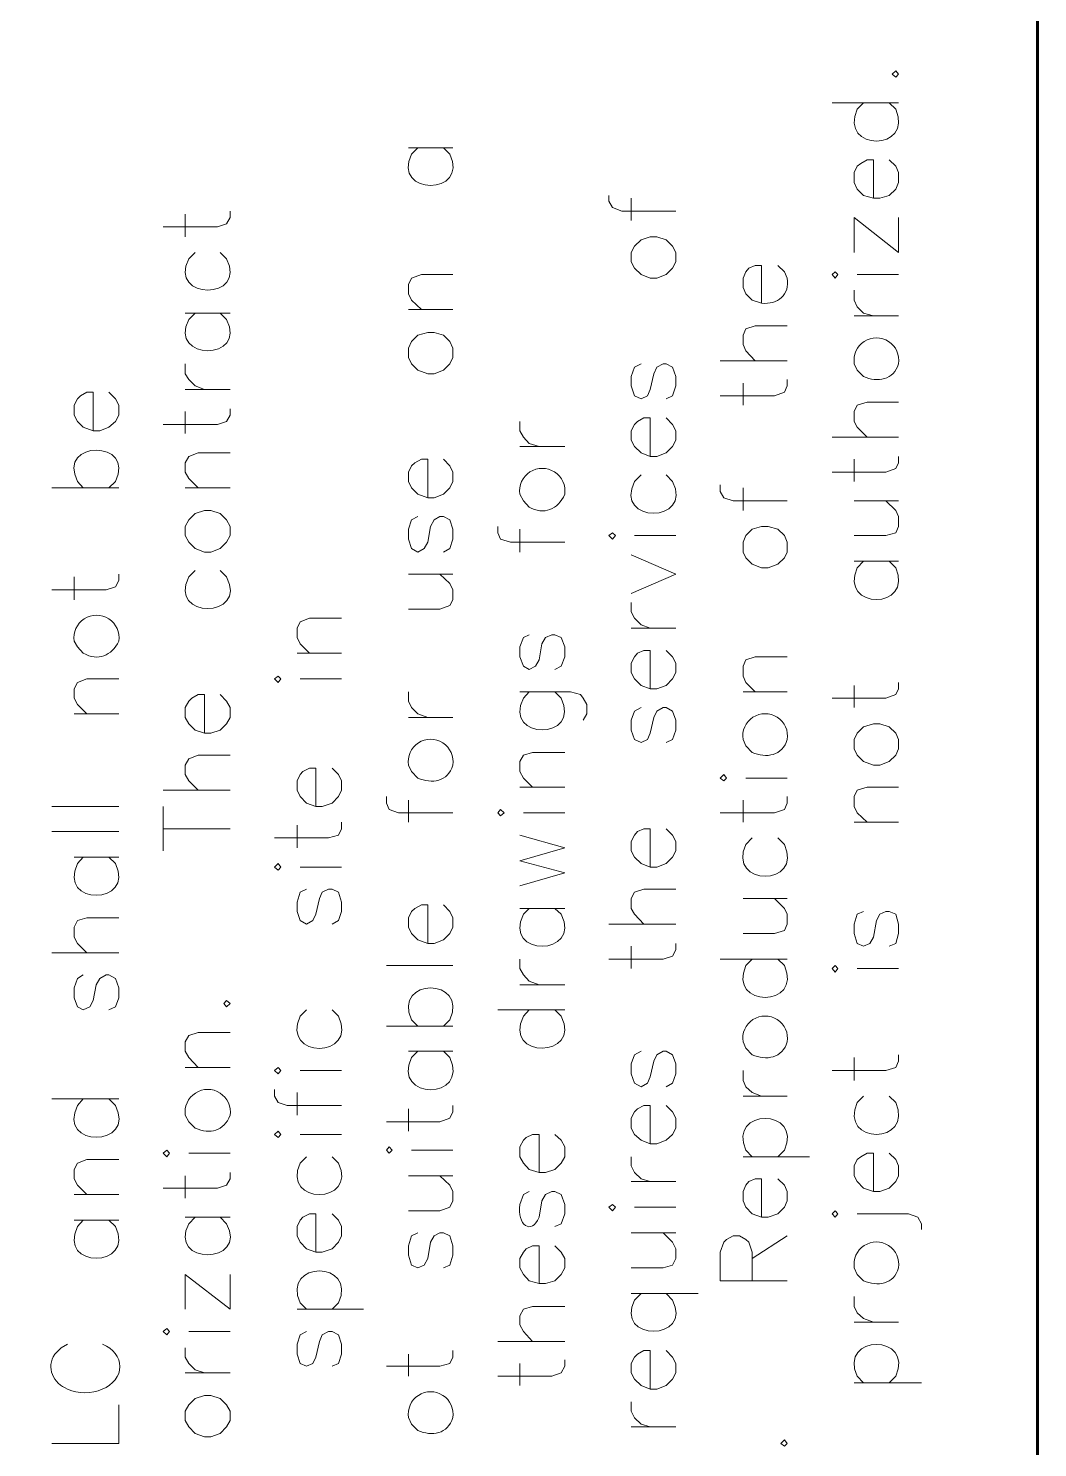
# Model space of a CAD drawing. Header units: inches. Extents: x 5 to 516, y -193 to 129.
# Drawn here: x 291.4 to 296.12, y 41.99 to 48.62 of the extents above; entities that cross this region are included whole.
import ezdxf

# ---------------------------------------------------------------- set-up
doc = ezdxf.new("R2010")
doc.units = ezdxf.units.IN
doc.header["$MEASUREMENT"] = 0
doc.layers.add('PDF2_Geometry', color=7, linetype='Continuous')

msp = doc.modelspace()

# ---------------------------------------------------------------- linework, layer by layer
at = {"layer": 'PDF2_Geometry', "lineweight": 60}
msp.add_lwpolyline([(296.1186862, 5.4634085), (296.1186862, 95.4634157), (161.1186754, 95.4634157), (161.1186754, 5.4634085)], dxfattribs=at)
at = {"layer": 'PDF2_Geometry', "lineweight": 15}
for points in [[(295.4386858, 48.4067476), (295.4553525, 48.3934143), (295.4686858, 48.4067476), (295.4553525, 48.4234143)], [(294.2186862, 47.5300826), (294.2353529, 47.5000826), (294.2653529, 47.4700826), (294.3086862, 47.4534159), (294.3386862, 47.4534159), (294.3820195, 47.4700826), (294.4120195, 47.5000826), (294.4286862, 47.5300826), (294.4286862, 47.5734159), (294.4120195, 47.603416), (294.3820195, 47.633416), (294.3386862, 47.6467493), (294.3086862, 47.6467493), (294.2653529, 47.633416), (294.2353529, 47.603416), (294.2186862, 47.5734159)], [(294.828686, 47.3367503), (294.828686, 47.513417), (294.798686, 47.513417), (294.768686, 47.5000837), (294.7553527, 47.483417), (294.7420193, 47.453417), (294.7420193, 47.4100837), (294.7553527, 47.3800837), (294.7853527, 47.3500837)], [(295.172019, 47.4534157), (295.1853523, 47.4700823), (295.172019, 47.4834157), (295.1586856, 47.4700823)], [(293.178686, 47.0834137), (293.1920194, 47.0534137), (293.2220194, 47.0234137), (293.2686861, 47.0067471), (293.2986861, 47.0067471), (293.3420194, 47.0234137), (293.3720194, 47.0534137), (293.3853527, 47.0834137), (293.3853527, 47.1267471), (293.3720194, 47.1567471), (293.3420194, 47.1867471), (293.2986861, 47.2000804), (293.2686861, 47.2000804), (293.2220194, 47.1867471), (293.1920194, 47.1567471), (293.178686, 47.1267471)], [(292.1353527, 46.2500803), (292.1520194, 46.2200803), (292.1820194, 46.1900803), (292.2253527, 46.1734137), (292.2553527, 46.1734137), (292.298686, 46.1900803), (292.328686, 46.2200803), (292.3453527, 46.2500803), (292.3453527, 46.2934137), (292.328686, 46.3234137), (292.298686, 46.3534137), (292.2553527, 46.366747), (292.2253527, 46.366747), (292.1820194, 46.3534137), (292.1520194, 46.3234137), (292.1353527, 46.2934137)], [(294.1320188, 46.2334143), (294.1453521, 46.250081), (294.1320188, 46.2634144), (294.1153521, 46.250081)], [(294.7420195, 46.1734134), (294.7553528, 46.1467467), (294.7853528, 46.1167467), (294.8286861, 46.1000801), (294.8586861, 46.1000801), (294.9053528, 46.1167467), (294.9353528, 46.1467467), (294.9486862, 46.1734134), (294.9486862, 46.2200801), (294.9353528, 46.2500801), (294.9053528, 46.2800801), (294.8586861, 46.2934134), (294.8286861, 46.2934134), (294.7853528, 46.2800801), (294.7553528, 46.2500801), (294.7420195, 46.2200801)], [(292.5686854, 45.5634144), (292.5820187, 45.5800811), (292.5686854, 45.5934144), (292.5520187, 45.5800811)], [(295.2620195, 45.2534168), (295.2753529, 45.2234168), (295.3053529, 45.1934168), (295.3520196, 45.1767502), (295.3820196, 45.1767502), (295.4253529, 45.1934168), (295.4553529, 45.2234168), (295.4686862, 45.2534168), (295.4686862, 45.2967502), (295.4553529, 45.3267502), (295.4253529, 45.3567502), (295.3820196, 45.3700835), (295.3520196, 45.3700835), (295.3053529, 45.3567502), (295.2753529, 45.3267502), (295.2620195, 45.2967502)], [(294.6520189, 45.1034162), (294.6653522, 45.1167495), (294.6520189, 45.1334162), (294.6353522, 45.1167495)], [(293.6086855, 44.9400827), (293.6253522, 44.953416), (293.6086855, 44.9700827), (293.5953522, 44.953416)], [(292.5686854, 44.6867495), (292.5820187, 44.7000828), (292.5686854, 44.7167495), (292.5520187, 44.7000828)], [(295.172019, 44.2100818), (295.1853523, 44.2267485), (295.172019, 44.2400818), (295.1586856, 44.2267485)], [(292.3153522, 44.0634143), (292.3286855, 44.0467476), (292.3453522, 44.0634143), (292.3286855, 44.0767476)], [(292.5686854, 43.7334141), (292.5820187, 43.7500808), (292.5686854, 43.7634142), (292.5520187, 43.7500808)], [(292.5686854, 43.4367494), (292.5820187, 43.4500827), (292.5686854, 43.4667494), (292.5520187, 43.4500827)], [(293.0886855, 43.3634156), (293.1020188, 43.3767489), (293.0886855, 43.3934156), (293.0753521, 43.3767489)], [(292.0486853, 43.3467462), (292.0620186, 43.3634129), (292.0486853, 43.3767462), (292.0320186, 43.3634129)], [(294.1320188, 43.0934164), (294.1453521, 43.1100831), (294.1320188, 43.1234164), (294.1153521, 43.1100831)], [(295.172019, 43.0634142), (295.1853523, 43.0800809), (295.172019, 43.0934142), (295.1586856, 43.0800809)], [(292.0486853, 42.5134128), (292.0620186, 42.5300795), (292.0486853, 42.5434128), (292.0320186, 42.5300795)], [(292.1353527, 42.1134155), (292.1520194, 42.0834155), (292.1820194, 42.0534155), (292.2253527, 42.0367488), (292.2553527, 42.0367488), (292.298686, 42.0534155), (292.328686, 42.0834155), (292.3453527, 42.1134155), (292.3453527, 42.1567488), (292.328686, 42.1867489), (292.298686, 42.2167489), (292.2553527, 42.2300822), (292.2253527, 42.2300822), (292.1820194, 42.2167489), (292.1520194, 42.1867489), (292.1353527, 42.1567488)], [(294.9186857, 42.0067464), (294.9353524, 41.9934131), (294.9486857, 42.0067464), (294.9353524, 42.0234131)]]:
    msp.add_lwpolyline(points, close=True, dxfattribs=at)
for points in [[(295.1586862, 48.2734163), (295.4686862, 48.2734163)], [(295.3053528, 48.2734163), (295.2753528, 48.2434163)], [(295.4553528, 48.2434163), (295.4253528, 48.2734163)], [(293.178686, 48.0634146), (293.3853527, 48.0634146)], [(293.2220193, 48.0634146), (293.1920193, 48.0334146)], [(293.3720193, 48.0334146), (293.3420193, 48.0634146)], [(295.3520193, 47.8267474), (295.3520193, 48.0067474), (295.3220193, 48.0067474), (295.2920193, 47.9900807), (295.2753526, 47.9767474), (295.2620193, 47.9467474), (295.2620193, 47.9000807), (295.2753526, 47.8700807), (295.3053526, 47.8400807), (295.3520193, 47.8267474), (295.3820193, 47.8267474), (295.4253526, 47.8400807), (295.4553526, 47.8700807), (295.468686, 47.9000807), (295.468686, 47.9467474), (295.4553526, 47.9767474), (295.4253526, 48.0067474)], [(294.1153528, 47.8400802), (294.1153528, 47.8134135), (294.1320195, 47.7834135), (294.1753528, 47.7667469), (294.4286862, 47.7667469)], [(294.2186862, 47.7234149), (294.2186862, 47.8267482)], [(292.0320193, 47.6934161), (292.2853527, 47.6934161), (292.328686, 47.7067494), (292.3453527, 47.7367494), (292.3453527, 47.7667494)], [(292.1353527, 47.6467479), (292.1353527, 47.7534146)], [(295.4686863, 47.7367475), (295.4686863, 47.5734142), (295.2620196, 47.7367475), (295.2620196, 47.5734142)], [(292.1820192, 47.5734142), (292.1520192, 47.5434142)], [(292.3286858, 47.5434142), (292.2986858, 47.5734142)], [(294.948686, 47.453417), (294.9353527, 47.483417), (294.9053527, 47.513417)], [(293.2386862, 47.3067482), (293.1920195, 47.3500815), (293.1786861, 47.3800815), (293.1786861, 47.4234149), (293.1920195, 47.4534149), (293.2386862, 47.4700815), (293.3853528, 47.4700815)], [(295.2753523, 47.4700817), (295.4686857, 47.4700817)], [(295.3520193, 47.2767494), (295.3053526, 47.2900827), (295.2753526, 47.3200827), (295.2620193, 47.3500827), (295.2620193, 47.3967494)], [(293.178686, 47.3067482), (293.3853527, 47.3067482)], [(292.1353527, 47.2900822), (292.3453527, 47.2900822)], [(292.1820192, 47.2900822), (292.1520192, 47.2600822)], [(292.3286858, 47.2600822), (292.2986858, 47.2900822)], [(295.2620195, 47.2767494), (295.4686862, 47.2767494)], [(294.7986855, 47.0667477), (294.7553522, 47.1134144), (294.7420189, 47.1434144), (294.7420189, 47.1867478), (294.7553522, 47.2167478), (294.7986855, 47.2300811), (294.9486855, 47.2300811)], [(292.2253524, 46.9334164), (292.1820191, 46.9500831), (292.1520191, 46.9800831), (292.1353524, 47.0067498), (292.1353524, 47.0534164)], [(294.2653527, 47.053415), (294.2353527, 47.0367483), (294.218686, 46.993415), (294.218686, 46.9500816), (294.2353527, 46.9034149), (294.2653527, 46.8900816), (294.2953527, 46.9034149), (294.308686, 46.9334149), (294.3253527, 47.0067483), (294.338686, 47.0367483), (294.368686, 47.053415), (294.3820193, 47.053415), (294.4120193, 47.0367483), (294.428686, 46.993415), (294.428686, 46.9500816), (294.4120193, 46.9034149), (294.3820193, 46.8900816)], [(294.6353529, 47.0667477), (294.9486863, 47.0667477)], [(294.6353529, 46.9034143), (294.8886863, 46.9034143), (294.9353529, 46.9200809), (294.9486863, 46.9500809), (294.9486863, 46.9800809)], [(291.7053524, 46.7400808), (291.7053524, 46.9200808), (291.6753524, 46.9200808), (291.6453524, 46.9034141), (291.632019, 46.8900808), (291.6153524, 46.8600808), (291.6153524, 46.8134141), (291.632019, 46.7834141), (291.6586857, 46.7567475), (291.7053524, 46.7400808), (291.7353524, 46.7400808), (291.7786857, 46.7567475), (291.8086857, 46.7834141), (291.8253524, 46.8134141), (291.8253524, 46.8600808), (291.8086857, 46.8900808), (291.7786857, 46.9200808)], [(292.1353527, 46.9334164), (292.3453527, 46.9334164)], [(294.7420195, 46.8600827), (294.7420195, 46.963416)], [(292.0320193, 46.770083), (292.2853527, 46.770083), (292.328686, 46.7834163), (292.3453527, 46.8134163), (292.3453527, 46.8434163)], [(295.3220197, 46.710082), (295.275353, 46.7567487), (295.2620196, 46.7834153), (295.2620196, 46.830082), (295.275353, 46.860082), (295.3220197, 46.8734153), (295.4686863, 46.8734153)], [(292.1353527, 46.726748), (292.1353527, 46.8300813)], [(293.7886859, 46.666747), (293.7420192, 46.6800804), (293.7153525, 46.7100804), (293.6986859, 46.7400804), (293.6986859, 46.7834137)], [(294.3086859, 46.6200823), (294.3086859, 46.8000823), (294.2786859, 46.8000823), (294.2486859, 46.7834156), (294.2353526, 46.7700823), (294.2186859, 46.7400823), (294.2186859, 46.6967489), (294.2353526, 46.6667489), (294.2653526, 46.6367489), (294.3086859, 46.6200823), (294.3386859, 46.6200823), (294.3820193, 46.6367489), (294.4120193, 46.6667489), (294.4286859, 46.6967489), (294.4286859, 46.7400823), (294.4120193, 46.7700823), (294.3820193, 46.8000823)], [(295.1586862, 46.710082), (295.4686862, 46.710082)], [(293.6986861, 46.666747), (293.9086861, 46.666747)], [(292.1953528, 46.4734148), (292.1520195, 46.5167481), (292.1353528, 46.5467481), (292.1353528, 46.5900815), (292.1520195, 46.6200815), (292.1953528, 46.6367481), (292.3453528, 46.6367481)], [(293.2686858, 46.42675), (293.2686858, 46.60675), (293.2386858, 46.60675), (293.2086858, 46.5900833), (293.1920191, 46.57675), (293.1786858, 46.54675), (293.1786858, 46.5034167), (293.1920191, 46.4734167), (293.2220191, 46.4434167), (293.2686858, 46.42675), (293.2986858, 46.42675), (293.3420191, 46.4434167), (293.3720191, 46.4734167), (293.3853525, 46.5034167), (293.3853525, 46.54675), (293.3720191, 46.57675), (293.3420191, 46.60675)], [(295.1586862, 46.5467485), (295.4086862, 46.5467485), (295.4553529, 46.5634152), (295.4686862, 46.5900819), (295.4686862, 46.6200819)], [(295.2620195, 46.5034169), (295.2620195, 46.6067503)], [(294.2653527, 46.5334157), (294.2353527, 46.5034157)], [(294.4120193, 46.5034157), (294.3820193, 46.5334157)], [(291.5120192, 46.4734148), (291.8253526, 46.4734148)], [(291.6586859, 46.4734148), (291.6320192, 46.5034148)], [(291.8086859, 46.5034148), (291.7786859, 46.4734148)], [(292.1353527, 46.4734148), (292.3453527, 46.4734148)], [(294.6353529, 46.4867476), (294.6353529, 46.4567476), (294.6520196, 46.4267476), (294.6953529, 46.4134142), (294.9486863, 46.4134142)], [(294.7420195, 46.366749), (294.7420195, 46.4734157)], [(295.2620195, 46.4134138), (295.4686862, 46.4134138)], [(295.2620195, 46.2500803), (295.4086862, 46.2500803), (295.4553529, 46.2634137), (295.4686862, 46.2934137), (295.4686862, 46.3400803), (295.4553529, 46.366747), (295.4086862, 46.4134137)], [(293.2220193, 46.3400801), (293.1920193, 46.3234134), (293.178686, 46.2800801), (293.178686, 46.2334134), (293.1920193, 46.1900801), (293.2220193, 46.1734134), (293.2520193, 46.1900801), (293.268686, 46.2200801), (293.2820193, 46.2934134), (293.298686, 46.3234134), (293.3253527, 46.3400801), (293.3420193, 46.3400801), (293.3720193, 46.3234134), (293.3853527, 46.2800801), (293.3853527, 46.2334134), (293.3720193, 46.1900801), (293.3420193, 46.1734134)], [(293.5953527, 46.2934153), (293.5953527, 46.2634153), (293.6086861, 46.2334153), (293.6553528, 46.220082), (293.9086861, 46.220082)], [(293.6986861, 46.1734134), (293.6986861, 46.2800801)], [(294.2353522, 46.2500803), (294.4286855, 46.2500803)], [(294.2186862, 45.9800811), (294.4286862, 46.0700811), (294.2186862, 46.1600811)], [(295.2620195, 46.1300818), (295.4686862, 46.1300818)], [(295.3053528, 46.1300818), (295.2753528, 46.1000818)], [(295.4553528, 46.1000818), (295.4253528, 46.1300818)], [(291.5120192, 45.9967471), (291.7653526, 45.9967471), (291.8086859, 46.0100805), (291.8253526, 46.0400805), (291.8253526, 46.0700805)], [(291.6153526, 45.9500823), (291.6153526, 46.056749)], [(292.1820192, 46.0867502), (292.1520192, 46.0567502)], [(292.3286858, 46.0567502), (292.2986858, 46.0867502)], [(293.178686, 46.0700809), (293.3853527, 46.0700809)], [(293.178686, 45.9067474), (293.3253527, 45.9067474), (293.3720194, 45.9234141), (293.3853527, 45.9500807), (293.3853527, 45.9967474), (293.3720194, 46.0267474), (293.3253527, 46.0700807)], [(294.3086859, 45.8167476), (294.2653526, 45.8334143), (294.2353526, 45.8634143), (294.2186859, 45.8934143), (294.2186859, 45.9367477)], [(292.715352, 45.7000823), (292.6720187, 45.7434157), (292.6586854, 45.7734157), (292.6586854, 45.816749), (292.6720187, 45.846749), (292.715352, 45.8634157), (292.865352, 45.8634157)], [(293.7420194, 45.7867489), (293.7153527, 45.7734155), (293.6986861, 45.7300822), (293.6986861, 45.6834155), (293.7153527, 45.6400822), (293.7420194, 45.6234155), (293.7720194, 45.6400822), (293.7886861, 45.6700822), (293.8020194, 45.7434155), (293.8186861, 45.7734155), (293.8486861, 45.7867489), (293.8620194, 45.7867489), (293.8920194, 45.7734155), (293.9086861, 45.7300822), (293.9086861, 45.6834155), (293.8920194, 45.6400822), (293.8620194, 45.6234155)], [(294.2186862, 45.8167476), (294.4286862, 45.8167476)], [(294.3086859, 45.5334156), (294.3086859, 45.7134157), (294.2786859, 45.7134157), (294.2486859, 45.7000823), (294.2353526, 45.6834157), (294.2186859, 45.6534157), (294.2186859, 45.6100823), (294.2353526, 45.5800823), (294.2653526, 45.5500823), (294.3086859, 45.5334156), (294.3386859, 45.5334156), (294.3820193, 45.5500823), (294.4120193, 45.5800823), (294.4286859, 45.6100823), (294.4286859, 45.6534157), (294.4120193, 45.6834157), (294.3820193, 45.7134157)], [(292.658686, 45.7000823), (292.8653527, 45.7000823)], [(294.7986855, 45.5200829), (294.7553522, 45.5634162), (294.7420189, 45.5934162), (294.7420189, 45.6400829), (294.7553522, 45.6700829), (294.7986855, 45.6834162), (294.9486855, 45.6834162)], [(291.6753527, 45.4167469), (291.6320194, 45.4600803), (291.6153527, 45.4900803), (291.6153527, 45.5334136), (291.6320194, 45.5634136), (291.6753527, 45.5800803), (291.8253527, 45.5800803)], [(292.6720188, 45.5800804), (292.8653521, 45.5800804)], [(293.2686858, 45.4000809), (293.2220191, 45.4167476), (293.1920191, 45.4467476), (293.1786858, 45.4767476), (293.1786858, 45.520081)], [(293.6986861, 45.5200829), (293.9353528, 45.5200829), (293.9820195, 45.5067495), (293.9953528, 45.4900829), (294.0120195, 45.4600829), (294.0120195, 45.4167495), (293.9953528, 45.3867495)], [(293.7420194, 45.5200829), (293.7153527, 45.4900829)], [(293.8920194, 45.4900829), (293.8620194, 45.5200829)], [(294.7420195, 45.5200829), (294.9486862, 45.5200829)], [(295.1586862, 45.4900807), (295.4086862, 45.4900807), (295.4553529, 45.5067474), (295.4686862, 45.533414), (295.4686862, 45.563414)], [(295.2620195, 45.4467491), (295.2620195, 45.5500825)], [(292.2253524, 45.3267472), (292.2253524, 45.5067472), (292.1953524, 45.5067472), (292.1653524, 45.4900805), (292.1520191, 45.4767472), (292.1353524, 45.4467472), (292.1353524, 45.4000805), (292.1520191, 45.3700805), (292.1820191, 45.3400805), (292.2253524, 45.3267472), (292.2553524, 45.3267472), (292.2986858, 45.3400805), (292.3286858, 45.3700805), (292.3453524, 45.4000805), (292.3453524, 45.4467472), (292.3286858, 45.4767472), (292.2986858, 45.5067472)], [(294.2653527, 45.4467491), (294.2353527, 45.4300824), (294.218686, 45.3867491), (294.218686, 45.3400824), (294.2353527, 45.2967491), (294.2653527, 45.2834158), (294.2953527, 45.2967491), (294.308686, 45.3267491), (294.3253527, 45.4000824), (294.338686, 45.4300824), (294.368686, 45.4467491), (294.3820193, 45.4467491), (294.4120193, 45.4300824), (294.428686, 45.3867491), (294.428686, 45.3400824), (294.4120193, 45.2967491), (294.3820193, 45.2834158)], [(291.6153526, 45.4167469), (291.8253526, 45.4167469)], [(293.178686, 45.4000809), (293.3853527, 45.4000809)], [(292.1953528, 45.0600812), (292.1520195, 45.1034145), (292.1353528, 45.1334145), (292.1353528, 45.1767479), (292.1520195, 45.2067479), (292.1953528, 45.2234145), (292.3453528, 45.2234145)], [(293.7586862, 45.073414), (293.7153529, 45.1167473), (293.6986862, 45.1467473), (293.6986862, 45.193414), (293.7153529, 45.223414), (293.7586862, 45.2367473), (293.9086862, 45.2367473)], [(292.7453525, 44.9834142), (292.7453525, 45.1634143), (292.7153525, 45.1634143), (292.6853525, 45.1467476), (292.6720192, 45.1334143), (292.6586858, 45.1034143), (292.6586858, 45.0600809), (292.6720192, 45.0300809), (292.7020192, 45.0000809), (292.7453525, 44.9834142), (292.7753525, 44.9834142), (292.8220192, 45.0000809), (292.8520192, 45.0300809), (292.8653525, 45.0600809), (292.8653525, 45.1034143), (292.8520192, 45.1334143), (292.8220192, 45.1634143)], [(294.7553523, 45.1167489), (294.9486856, 45.1167489)], [(292.0320193, 45.0600812), (292.3453527, 45.0600812)], [(293.6986861, 45.073414), (293.9086861, 45.073414)], [(295.3220197, 44.9100805), (295.275353, 44.9534138), (295.2620196, 44.9834138), (295.2620196, 45.0300805), (295.275353, 45.0600805), (295.3220197, 45.0734138), (295.4686863, 45.0734138)], [(291.5120192, 44.9834142), (291.8253526, 44.9834142)], [(292.0320193, 44.7767492), (292.0320193, 44.9834159)], [(293.0753527, 45.0300824), (293.0753527, 45.0000824), (293.088686, 44.9700824), (293.1320193, 44.9534157), (293.3853527, 44.9534157)], [(293.178686, 44.9100805), (293.178686, 45.0134138)], [(294.6353529, 44.9534155), (294.8886863, 44.9534155), (294.9353529, 44.9700821), (294.9486863, 45.0000821), (294.9486863, 45.0300821)], [(294.7420195, 44.9100805), (294.7420195, 45.0134138)], [(293.7153521, 44.9534155), (293.9086855, 44.9534155)], [(291.5120192, 44.8667489), (291.8253526, 44.8667489)], [(292.0320193, 44.8800817), (292.3453527, 44.8800817)], [(292.5520194, 44.8367501), (292.8053528, 44.8367501), (292.8520194, 44.8500835), (292.8653528, 44.8800835), (292.8653528, 44.9100835)], [(292.658686, 44.790082), (292.658686, 44.8967487)], [(293.6986861, 44.6134157), (293.9086861, 44.6734157), (293.6986861, 44.7300824), (293.9086861, 44.7900824), (293.6986861, 44.8500824)], [(294.3086859, 44.7000822), (294.3086859, 44.8800823), (294.2786859, 44.8800823), (294.2486859, 44.8667489), (294.2353526, 44.8500823), (294.2186859, 44.8200823), (294.2186859, 44.7767489), (294.2353526, 44.7467489), (294.2653526, 44.7167489), (294.3086859, 44.7000822), (294.3386859, 44.7000822), (294.3820193, 44.7167489), (294.4120193, 44.7467489), (294.4286859, 44.7767489), (294.4286859, 44.8200823), (294.4120193, 44.8500823), (294.3820193, 44.8800823)], [(295.2620195, 44.9100805), (295.4686862, 44.9100805)], [(294.7853527, 44.8367501), (294.7553527, 44.8067501)], [(294.9353528, 44.8067501), (294.9053527, 44.8367501)], [(291.6153526, 44.746747), (291.8253526, 44.746747)], [(291.6586859, 44.746747), (291.6320192, 44.716747)], [(291.8086859, 44.716747), (291.7786859, 44.746747)], [(292.6720188, 44.7000822), (292.8653521, 44.7000822)], [(292.7020192, 44.5967463), (292.6720192, 44.583413), (292.6586859, 44.5367463), (292.6586859, 44.493413), (292.6720192, 44.4500797), (292.7020192, 44.433413), (292.7320192, 44.4500797), (292.7453526, 44.4800797), (292.7620192, 44.553413), (292.7753526, 44.583413), (292.8053526, 44.5967463), (292.8220192, 44.5967463), (292.8520193, 44.583413), (292.8653526, 44.5367463), (292.8653526, 44.493413), (292.8520193, 44.4500797), (292.8220192, 44.433413)], [(294.2786863, 44.4334162), (294.235353, 44.4800829), (294.2186863, 44.5067496), (294.2186863, 44.5534162), (294.235353, 44.5834163), (294.2786863, 44.5967496), (294.4286863, 44.5967496)], [(293.2686858, 44.3434165), (293.2686858, 44.5234165), (293.2386858, 44.5234165), (293.2086858, 44.5067498), (293.1920191, 44.4934165), (293.1786858, 44.4634165), (293.1786858, 44.4200832), (293.1920191, 44.3900832), (293.2220191, 44.3600832), (293.2686858, 44.3434165), (293.2986858, 44.3434165), (293.3420191, 44.3600832), (293.3720191, 44.3900832), (293.3853525, 44.4200832), (293.3853525, 44.4634165), (293.3720191, 44.4934165), (293.3420191, 44.5234165)], [(294.7420195, 44.5534148), (294.9486862, 44.5534148)], [(294.7420195, 44.3900813), (294.8886861, 44.3900813), (294.9353528, 44.4034146), (294.9486862, 44.4334146), (294.9486862, 44.4800813), (294.9353528, 44.506748), (294.8886861, 44.5534146)], [(291.6753527, 44.3000815), (291.6320194, 44.3434149), (291.6153527, 44.3734149), (291.6153527, 44.4200815), (291.6320194, 44.4500816), (291.6753527, 44.4634149), (291.8253527, 44.4634149)], [(293.6986861, 44.5067466), (293.9086861, 44.5067466)], [(293.7420194, 44.5067466), (293.7153527, 44.4800799)], [(293.8920194, 44.4800799), (293.8620194, 44.5067466)], [(295.3053528, 44.4934138), (295.2753528, 44.4800805), (295.2620195, 44.4334138), (295.2620195, 44.3900805), (295.2753528, 44.3434138), (295.3053528, 44.3300805), (295.3353528, 44.3434138), (295.3520195, 44.3734138), (295.3653528, 44.4500805), (295.3820195, 44.4800805), (295.4086862, 44.4934138), (295.4253528, 44.4934138), (295.4553528, 44.4800805), (295.4686862, 44.4334138), (295.4686862, 44.3900805), (295.4553528, 44.3434138), (295.4253528, 44.3300805)], [(294.1153528, 44.4334162), (294.4286862, 44.4334162)], [(294.1153528, 44.2700828), (294.3686862, 44.2700828), (294.4120195, 44.2834161), (294.4286862, 44.3134161), (294.4286862, 44.3434161)], [(294.2186862, 44.2267478), (294.2186862, 44.3300811)], [(291.5120192, 44.3000815), (291.8253526, 44.3000815)], [(293.7886859, 44.1500808), (293.7420192, 44.1667475), (293.7153525, 44.1967475), (293.6986859, 44.2267475), (293.6986859, 44.2700809)], [(294.6353529, 44.2700828), (294.9486863, 44.2700828)], [(294.7853527, 44.2700828), (294.7553527, 44.2400828)], [(294.9353528, 44.2400828), (294.9053527, 44.2700828)], [(291.6586859, 44.196749), (291.6320192, 44.1800823), (291.6153526, 44.136749), (291.6153526, 44.0900823), (291.6320192, 44.046749), (291.6586859, 44.0334157), (291.6886859, 44.046749), (291.7053526, 44.076749), (291.7186859, 44.1500823), (291.7353526, 44.1800823), (291.7653526, 44.196749), (291.7786859, 44.196749), (291.8086859, 44.1800823), (291.8253526, 44.136749), (291.8253526, 44.0900823), (291.8086859, 44.046749), (291.7786859, 44.0334157)], [(293.0753527, 44.2400806), (293.3853527, 44.2400806)], [(295.2753523, 44.2267478), (295.4686857, 44.2267478)], [(293.6986861, 44.1500808), (293.9086861, 44.1500808)], [(292.7020192, 44.0334155), (292.6720192, 44.0034155)], [(292.8520193, 44.0034155), (292.8220192, 44.0334155)], [(293.2220193, 43.9567486), (293.1920193, 43.9867486)], [(293.3720193, 43.9867486), (293.3420193, 43.9567486)], [(293.5953527, 44.0334155), (293.9086861, 44.0334155)], [(293.7420194, 44.0334155), (293.7153527, 44.0034155)], [(293.8920194, 44.0034155), (293.8620194, 44.0334155)], [(292.1953528, 43.7634129), (292.1520195, 43.8100796), (292.1353528, 43.8400796), (292.1353528, 43.8834129), (292.1520195, 43.9134129), (292.1953528, 43.9267463), (292.3453528, 43.9267463)], [(293.0753527, 43.9567486), (293.3853527, 43.9567486)], [(293.178686, 43.8400799), (293.3853527, 43.8400799)], [(293.2220193, 43.8400799), (293.1920193, 43.8100799)], [(293.3720193, 43.8100799), (293.3420193, 43.8400799)], [(294.2653527, 43.8400799), (294.2353527, 43.8234132), (294.218686, 43.7800799), (294.218686, 43.7334132), (294.2353527, 43.6900799), (294.2653527, 43.6734132), (294.2953527, 43.6900799), (294.308686, 43.7200799), (294.3253527, 43.7934132), (294.338686, 43.8234132), (294.368686, 43.8400799), (294.3820193, 43.8400799), (294.4120193, 43.8234132), (294.428686, 43.7800799), (294.428686, 43.7334132), (294.4120193, 43.6900799), (294.3820193, 43.6734132)], [(295.1586862, 43.7500801), (295.4086862, 43.7500801), (295.4553529, 43.7634135), (295.4686862, 43.7934135), (295.4686862, 43.8234135)], [(295.2620195, 43.7034154), (295.2620195, 43.810082)], [(292.1353527, 43.7634129), (292.3453527, 43.7634129)], [(292.6720188, 43.7500801), (292.8653521, 43.7500801)], [(294.828686, 43.6300816), (294.7853527, 43.6467483), (294.7553527, 43.673415), (294.7420193, 43.703415), (294.7420193, 43.7500816)], [(292.5520194, 43.6600804), (292.5520194, 43.6300804), (292.5686861, 43.6000804), (292.6120194, 43.5867471), (292.8653528, 43.5867471)], [(291.5120192, 43.6167488), (291.8253526, 43.6167488)], [(291.6586859, 43.6167488), (291.6320192, 43.5867488)], [(291.8086859, 43.5867488), (291.7786859, 43.6167488)], [(292.658686, 43.5400819), (292.658686, 43.6467486)], [(294.7420195, 43.6300816), (294.9486862, 43.6300816)], [(295.3053528, 43.6300816), (295.2753528, 43.6000816)], [(295.4553528, 43.6000816), (295.4253528, 43.6300816)], [(293.0753527, 43.5100831), (293.3253527, 43.5100831), (293.3720194, 43.5267498), (293.3853527, 43.5567498), (293.3853527, 43.5867498)], [(293.178686, 43.4667481), (293.178686, 43.5700815)], [(294.3086859, 43.4067472), (294.3086859, 43.5867472), (294.2786859, 43.5867472), (294.2486859, 43.5700805), (294.2353526, 43.5567472), (294.2186859, 43.5267472), (294.2186859, 43.4800805), (294.2353526, 43.4500805), (294.2653526, 43.4234139), (294.3086859, 43.4067472), (294.3386859, 43.4067472), (294.3820193, 43.4234139), (294.4120193, 43.4500805), (294.4286859, 43.4800805), (294.4286859, 43.5267472), (294.4120193, 43.5567472), (294.3820193, 43.5867472)], [(292.6720188, 43.4500821), (292.8653521, 43.4500821)], [(293.7886859, 43.2734159), (293.7886859, 43.4500826), (293.7586859, 43.4500826), (293.7286859, 43.4367492), (293.7153525, 43.4234159), (293.6986859, 43.3934159), (293.6986859, 43.3467492), (293.7153525, 43.3167492), (293.7420192, 43.2867492), (293.7886859, 43.2734159), (293.8186859, 43.2734159), (293.8620192, 43.2867492), (293.8920192, 43.3167492), (293.9086859, 43.3467492), (293.9086859, 43.3934159), (293.8920192, 43.4234159), (293.8620192, 43.4500826)], [(291.6753527, 43.1700833), (291.6320194, 43.2134167), (291.6153527, 43.2434167), (291.6153527, 43.28675), (291.6320194, 43.31675), (291.6753527, 43.3334167), (291.8253527, 43.3334167)], [(292.1520187, 43.3634156), (292.345352, 43.3634156)], [(292.7020192, 43.3467462), (292.6720192, 43.3167462)], [(292.8520193, 43.3167462), (292.8220192, 43.3467462)], [(293.1920188, 43.3767484), (293.3853522, 43.3767484)], [(294.3086859, 43.2300809), (294.2653526, 43.2434142), (294.2353526, 43.2734142), (294.2186859, 43.3034142), (294.2186859, 43.3467476)], [(294.7420195, 43.3467462), (295.0520195, 43.3467462)], [(294.7853527, 43.3467462), (294.7553527, 43.3767462)], [(294.9353528, 43.3767462), (294.9053527, 43.3467462)], [(295.3520193, 43.1834161), (295.3520193, 43.3634162), (295.3220193, 43.3634162), (295.2920193, 43.3467495), (295.2753526, 43.3334162), (295.2620193, 43.3034161), (295.2620193, 43.2567495), (295.2753526, 43.2300828), (295.3053526, 43.2000828), (295.3520193, 43.1834161), (295.3820193, 43.1834161), (295.4253526, 43.2000828), (295.4553526, 43.2300828), (295.468686, 43.2567495), (295.468686, 43.3034161), (295.4553526, 43.3334162), (295.4253526, 43.3634162)], [(292.0320193, 43.2000821), (292.2853527, 43.2000821), (292.328686, 43.2134155), (292.3453527, 43.2434155), (292.3453527, 43.2734155)], [(292.1353527, 43.153414), (292.1353527, 43.2567473)], [(293.178686, 43.0934164), (293.3253527, 43.0934164), (293.3720194, 43.1100831), (293.3853527, 43.1400831), (293.3853527, 43.1834164), (293.3720194, 43.2134164), (293.3253527, 43.2567497)], [(293.178686, 43.2567465), (293.3853527, 43.2567465)], [(294.2186862, 43.2300809), (294.4286862, 43.2300809)], [(294.828686, 43.0634142), (294.828686, 43.2434142), (294.798686, 43.2434142), (294.768686, 43.2300809), (294.7553527, 43.2134142), (294.7420193, 43.1834142), (294.7420193, 43.1400809), (294.7553527, 43.1100809), (294.7853527, 43.0800809), (294.828686, 43.0634142), (294.858686, 43.0634142), (294.9053527, 43.0800809), (294.9353527, 43.1100809), (294.948686, 43.1400809), (294.948686, 43.1834142), (294.9353527, 43.2134142), (294.9053527, 43.2434142)], [(291.6153526, 43.1700833), (291.8253526, 43.1700833)], [(293.7420194, 43.1834161), (293.7153527, 43.1700828), (293.6986861, 43.1234161)], [(293.7886861, 43.0634161), (293.8020194, 43.1400828), (293.8186861, 43.1700828), (293.8486861, 43.1834161), (293.8620194, 43.1834161), (293.8920194, 43.1700828), (293.9086861, 43.1234161), (293.9086861, 43.0800828), (293.8920194, 43.0334161), (293.8620194, 43.0200828)], [(292.1353527, 43.0634142), (292.3453527, 43.0634142)], [(292.1820192, 43.0634142), (292.1520192, 43.0334142)], [(292.3286858, 43.0334142), (292.2986858, 43.0634142)], [(292.7453525, 42.9000807), (292.7453525, 43.0800808), (292.7153525, 43.0800808), (292.6853525, 43.0634141), (292.6720192, 43.0500808), (292.6586858, 43.0200808), (292.6586858, 42.9767474), (292.6720192, 42.9467474), (292.7020192, 42.9167474), (292.7453525, 42.9000807), (292.7753525, 42.9000807), (292.8220192, 42.9167474), (292.8520192, 42.9467474), (292.8653525, 42.9767474), (292.8653525, 43.0200808), (292.8520192, 43.0500808), (292.8220192, 43.0800808)], [(294.2353522, 43.1100824), (294.4286855, 43.1100824)], [(295.2753523, 43.0800802), (295.5153524, 43.0800802), (295.5586857, 43.0634136), (295.5753524, 43.0334136), (295.5753524, 43.0067469)], [(291.6153526, 43.0500814), (291.8253526, 43.0500814)], [(291.6586859, 43.0500814), (291.6320192, 43.0200814)], [(291.8086859, 43.0200814), (291.7786859, 43.0500814)], [(293.2220193, 42.9900805), (293.1920193, 42.9767472), (293.178686, 42.9300805), (293.178686, 42.8867471), (293.1920193, 42.8400805), (293.2220193, 42.8267471), (293.2520193, 42.8400805), (293.268686, 42.8700805), (293.2820193, 42.9467471), (293.298686, 42.9767472), (293.3253527, 42.9900805), (293.3420193, 42.9900805), (293.3720193, 42.9767472), (293.3853527, 42.9300805), (293.3853527, 42.8867471), (293.3720193, 42.8400805), (293.3420193, 42.8267471)], [(293.7886859, 42.7534166), (293.7886859, 42.9300833), (293.7586859, 42.9300833), (293.7286859, 42.91675), (293.7153525, 42.9000833), (293.6986859, 42.8700833), (293.6986859, 42.82675), (293.7153525, 42.79675), (293.7420192, 42.76675), (293.7886859, 42.7534166), (293.8186859, 42.7534166), (293.8620192, 42.76675), (293.8920192, 42.79675), (293.9086859, 42.82675), (293.9086859, 42.8700833), (293.8920192, 42.9000833), (293.8620192, 42.9300833)], [(294.2186862, 42.9900805), (294.4286862, 42.9900805)], [(294.2186862, 42.826747), (294.3686862, 42.826747), (294.4120195, 42.8400803), (294.4286862, 42.8700803), (294.4286862, 42.916747), (294.4120195, 42.946747), (294.3686862, 42.9900803)], [(294.9486862, 42.7667494), (294.6353529, 42.7667494), (294.6353529, 42.9000828), (294.6520195, 42.9467495), (294.6653529, 42.9600828), (294.6953529, 42.9767495), (294.7253529, 42.9767495), (294.7553529, 42.9600828), (294.7686862, 42.9467495), (294.7853529, 42.9000828), (294.7853529, 42.7667494)], [(294.7853527, 42.870082), (294.9486861, 42.9767486)], [(292.3453526, 42.7967481), (292.3453526, 42.6334147), (292.1353526, 42.7967481), (292.1353526, 42.6334147)], [(292.7020192, 42.6334147), (292.6720192, 42.6634147)], [(292.8520193, 42.6634147), (292.8220192, 42.6334147)], [(294.2186862, 42.7067485), (294.5320196, 42.7067485)], [(294.2653527, 42.7067485), (294.2353527, 42.6767485)], [(294.4120193, 42.6767485), (294.3820193, 42.7067485)], [(295.3520193, 42.5734138), (295.3053526, 42.5900805), (295.2753526, 42.6167471), (295.2620193, 42.6467471), (295.2620193, 42.6934138)], [(292.658686, 42.6334147), (292.968686, 42.6334147)], [(293.7586862, 42.483414), (293.7153529, 42.5300807), (293.6986862, 42.5600807), (293.6986862, 42.6034141), (293.7153529, 42.6334141), (293.7586862, 42.6467474), (293.9086862, 42.6467474)], [(292.1520187, 42.5300822), (292.345352, 42.5300822)], [(292.7020192, 42.5300822), (292.6720192, 42.5134155), (292.6586859, 42.4700822), (292.6586859, 42.4234155), (292.6720192, 42.3800822), (292.7020192, 42.3667489), (292.7320192, 42.3800822), (292.7453526, 42.4100822), (292.7620192, 42.4834155), (292.7753526, 42.5134155), (292.8053526, 42.5300822), (292.8220192, 42.5300822), (292.8520193, 42.5134155), (292.8653526, 42.4700822), (292.8653526, 42.4234155), (292.8520193, 42.3800822), (292.8220192, 42.3667489)], [(295.2620195, 42.5734138), (295.4686862, 42.5734138)], [(291.5853521, 42.4700813), (291.5553521, 42.4534146), (291.5253521, 42.4234146)], [(293.5953527, 42.483414), (293.9086861, 42.483414)], [(292.2253524, 42.3367499), (292.1820191, 42.3500833), (292.1520191, 42.3800833), (292.1353524, 42.4100833), (292.1353524, 42.4534166)], [(293.0753527, 42.3667487), (293.3253527, 42.3667487), (293.3720194, 42.3800821), (293.3853527, 42.4100821), (293.3853527, 42.4400821)], [(293.178686, 42.3200806), (293.178686, 42.4234139)], [(293.5953527, 42.3200806), (293.8486861, 42.3200806), (293.8920194, 42.3367472), (293.9086861, 42.3667472), (293.9086861, 42.3967472)], [(294.3086859, 42.260083), (294.3086859, 42.440083), (294.2786859, 42.440083), (294.2486859, 42.4234163), (294.2353526, 42.410083), (294.2186859, 42.380083), (294.2186859, 42.3367497), (294.2353526, 42.3067497), (294.2653526, 42.2767497), (294.3086859, 42.260083), (294.3386859, 42.260083), (294.3820193, 42.2767497), (294.4120193, 42.3067497), (294.4286859, 42.3367497), (294.4286859, 42.380083), (294.4120193, 42.410083), (294.3820193, 42.440083)], [(292.1353527, 42.3367499), (292.3453527, 42.3367499)], [(293.6986861, 42.276749), (293.6986861, 42.3800823)], [(295.2620195, 42.2900818), (295.5753529, 42.2900818)], [(295.3053528, 42.2900818), (295.2753528, 42.3200818)], [(295.4553528, 42.3200818), (295.4253528, 42.2900818)], [(294.3086859, 42.0834133), (294.2653526, 42.0967467), (294.2353526, 42.1267467), (294.2186859, 42.1567467), (294.2186859, 42.20008)], [(291.5120192, 42.0067464), (291.8253526, 42.0067464), (291.8253526, 42.1867464)], [(294.2186862, 42.0834133), (294.4286862, 42.0834133)]]:
    msp.add_lwpolyline(points, dxfattribs=at)
for points in [[(295.4686862, 47.053415, 1.174214095), (295.2620195, 47.053415), (295.2753529, 47.023415), (295.3053529, 46.993415)], [(293.9086861, 46.443416, 1.153009687), (293.6986861, 46.443416), (293.7153528, 46.413416), (293.7420195, 46.383416)], [(291.8253526, 45.7567467, 1.153009687), (291.6153526, 45.7567467), (291.6320193, 45.73008), (291.658686, 45.70008)], [(294.9486862, 45.2967484, 1.169547598), (294.7420195, 45.2967484), (294.7553528, 45.2667484), (294.7853528, 45.2367484)], [(293.3853527, 45.1767499, 1.174214095), (293.178686, 45.1767499), (293.1920194, 45.1467499), (293.2220194, 45.1167499)], [(294.9486862, 43.8834148, 1.169547598), (294.7420195, 43.8834148), (294.7553528, 43.8534148), (294.7853528, 43.8234148)], [(292.3453527, 43.5400819, 1.153009687), (292.1353527, 43.5400819), (292.1520194, 43.5100819), (292.1820194, 43.4800819)], [(295.4686862, 42.826747, 1.174214095), (295.2620195, 42.826747), (295.2753529, 42.796747), (295.3053529, 42.766747)], [(293.3853527, 42.1267483, 1.174214095), (293.178686, 42.1267483), (293.1920194, 42.0967483), (293.2220194, 42.0667483)]]:
    msp.add_lwpolyline(points, format="xyb", dxfattribs=at)
msp.add_ellipse((291.6691622, 42.3641551), major_axis=(0.1608684, 0.0038837), ratio=0.751091041, start_param=4.14639301, end_param=7.31890787, dxfattribs=at)
for points in [[(295.2753528, 48.2434163), (295.1874084, 48.0450274), (295.5433528, 48.0445274), (295.4553528, 48.2434163)], [(293.1920193, 48.0334146), (293.1001304, 47.8382479), (293.4639638, 47.8379146), (293.3720193, 48.0334146)], [(292.1520192, 47.5434142), (292.0524636, 47.3492475), (292.4282414, 47.3492475), (292.3286858, 47.5434142)], [(294.828686, 47.3367503), (294.9039082, 47.3278059), (294.9618527, 47.3768615), (294.948686, 47.453417)], [(292.1520192, 47.2600822), (292.0524636, 47.0659155), (292.4282414, 47.0659155), (292.3286858, 47.2600822)], [(295.3053529, 46.993415), (295.3694084, 46.9648038), (295.4471307, 46.9766927), (295.4686862, 47.053415)], [(291.6320192, 46.5034148), (291.5325748, 46.6993592), (291.9075748, 46.6969703), (291.8086859, 46.5034148)], [(293.7420195, 46.383416), (293.8104639, 46.3445271), (293.878575, 46.3718049), (293.9086861, 46.443416)], [(294.2353527, 46.5034157), (294.1334082, 46.3050824), (294.5139638, 46.3050824), (294.4120193, 46.5034157)], [(292.1520192, 46.0567502), (292.0499636, 45.8601947), (292.4307414, 45.8601947), (292.3286858, 46.0567502)], [(295.2753528, 46.1000818), (295.1874084, 45.9016929), (295.5433528, 45.9011929), (295.4553528, 46.1000818)], [(291.658686, 45.70008), (291.7286304, 45.6618022), (291.7899637, 45.6873578), (291.8253526, 45.7567467)], [(293.7153527, 45.4900829), (293.6180194, 45.2915828), (293.9887416, 45.2938051), (293.8920194, 45.4900829)], [(294.7853528, 45.2367484), (294.8471861, 45.2072484), (294.9291306, 45.2215262), (294.9486862, 45.2967484)], [(293.2220194, 45.1167499), (293.2860749, 45.0881388), (293.3638527, 45.1000277), (293.3853527, 45.1767499)], [(294.7553527, 44.8067501), (294.6634083, 44.6079724), (295.0272416, 44.6084168), (294.9353528, 44.8067501)], [(291.6320192, 44.716747), (291.5346859, 44.518247), (291.9054081, 44.5204692), (291.8086859, 44.716747)], [(293.7153527, 44.4800799), (293.6144638, 44.2795799), (293.9924083, 44.2819688), (293.8920194, 44.4800799)], [(293.1920193, 43.9867486), (293.1029082, 44.1849708), (293.461186, 44.1854708), (293.3720193, 43.9867486)], [(294.7553527, 44.2400828), (294.6673527, 44.0411938), (295.0232972, 44.0416938), (294.9353528, 44.2400828)], [(292.6720192, 44.0034155), (292.5799637, 43.8029711), (292.9440748, 43.8032488), (292.8520193, 44.0034155)], [(293.7153527, 44.0034155), (293.6144638, 43.8029155), (293.9924083, 43.8053044), (293.8920194, 44.0034155)], [(294.7853528, 43.8234148), (294.8471861, 43.7939148), (294.9291306, 43.8081926), (294.9486862, 43.8834148)], [(293.1920193, 43.8100799), (293.0999638, 43.6099132), (293.4640749, 43.6095799), (293.3720193, 43.8100799)], [(295.2753528, 43.6000816), (295.1874084, 43.4016927), (295.5433528, 43.4011927), (295.4553528, 43.6000816)], [(291.6320192, 43.5867488), (291.5311303, 43.3862488), (291.9090748, 43.3886377), (291.8086859, 43.5867488)], [(292.1820194, 43.4800819), (292.2505749, 43.449693), (292.3154083, 43.4662485), (292.3453527, 43.5400819)], [(294.7553527, 43.3767462), (294.6673527, 43.5756351), (295.0232972, 43.5751351), (294.9353528, 43.3767462)], [(292.6720192, 43.3167462), (292.5815192, 43.1208018), (292.9424637, 43.1211351), (292.8520193, 43.3167462)], [(293.6986861, 43.1234161), (293.6840749, 43.0280828), (293.7542972, 42.977305), (293.7886861, 43.0634161)], [(291.6320192, 43.0200814), (291.5346859, 42.8215814), (291.9054081, 42.8238036), (291.8086859, 43.0200814)], [(292.1520192, 43.0334142), (292.0496303, 42.8402475), (292.4310747, 42.8402475), (292.3286858, 43.0334142)], [(292.6720192, 42.6634147), (292.5840192, 42.8623036), (292.9399637, 42.8618036), (292.8520193, 42.6634147)], [(295.3053529, 42.766747), (295.3694084, 42.7381359), (295.4471307, 42.7500248), (295.4686862, 42.826747)], [(294.2353527, 42.6767485), (294.1357971, 42.4825818), (294.5115749, 42.4825818), (294.4120193, 42.6767485)], [(295.2753528, 42.3200818), (295.1862417, 42.518304), (295.5445195, 42.518804), (295.4553528, 42.3200818)], [(291.5253521, 42.4234146), (291.4835188, 42.3613035), (291.5186855, 42.2856368), (291.5853521, 42.2600812)], [(293.2220194, 42.0667483), (293.2860749, 42.0381372), (293.3638527, 42.0500261), (293.3853527, 42.1267483)]]:
    msp.add_open_spline(points, degree=3, dxfattribs=at)

doc.saveas('drawing.dxf')
